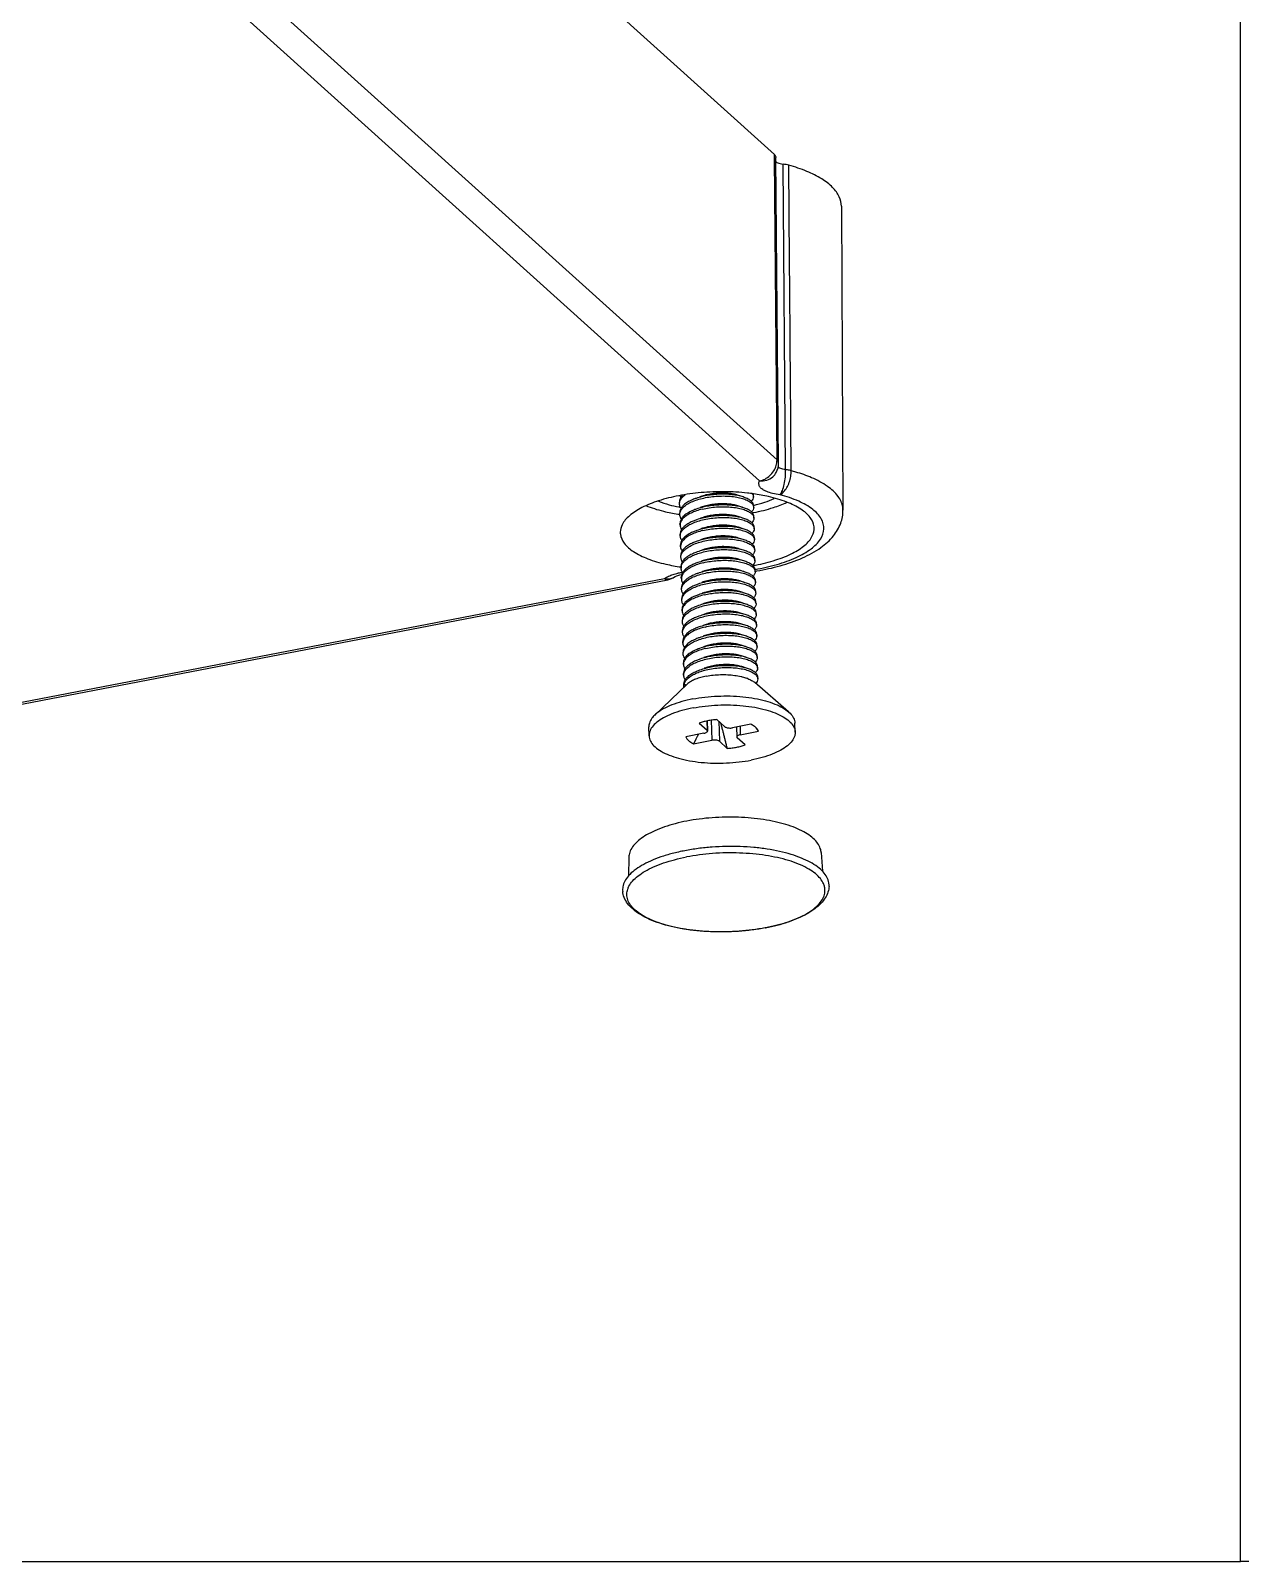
# Model space of a CAD drawing. Header units: millimetres. Extents: x 306 to 1885, y 393 to 1000.
# Drawn here: x 574.1 to 636.2, y 538.4 to 617 of the extents above; entities that cross this region are included whole.
import ezdxf

# ---------------------------------------------------------------- set-up
doc = ezdxf.new("R2010")
doc.units = ezdxf.units.MM

# ---------------------------------------------------------------- blocks, each defined once
blk = doc.blocks.new('u51')
at = {"color": 7}
for p, q in [((-60.879, 82.96), (-60.862, 82.963)), ((-60.862, 82.959), (-60.878, 82.956)), ((-53.862, 79.334), (-53.849, 80.285)), ((-63.733, 79.096), (-63.792, 80.052)), ((7.669, 77.329), (-55.855, 65.089)), ((7.836, 77.264), (-55.688, 65.024)), ((-59.828, 73.572), (-59.424, 73.208)), ((-59.387, 72.65), (-59.399, 73.162)), ((-58.506, 73.384), (-58.911, 73.749)), ((-58.482, 72.358), (-58.506, 73.384)), ((-57.177, 73.51), (-58.112, 73.33)), ((-58.087, 72.304), (-58.112, 73.33)), ((-57.715, 72.972), (-56.78, 73.152)), ((-54.899, 73.1), (-54.888, 72.642)), ((-62.397, 72.919), (-62.386, 72.461)), ((-59.58, 73.047), (-60.515, 72.867)), ((-60.515, 72.867), (-60.468, 72.776)), ((-60.118, 72.509), (-59.183, 72.689)), ((-59.57, 72.615), (-59.58, 73.047)), ((-58.789, 72.635), (-58.385, 72.271)), ((-57.884, 72.338), (-57.896, 72.858)), ((-57.86, 72.344), (-57.872, 72.812)), ((-57.467, 72.447), (-57.872, 72.812)), ((-62.055, 71.868), (-60.324, 70.371)), ((-55.189, 72.034), (-56.846, 70.455)), ((-60.48, 70.178), (-60.478, 70.087)), ((-56.7, 70.439), (-56.803, 70.496)), ((-56.704, 70.591), (-56.7, 70.439)), ((-56.689, 70.605), (-56.686, 70.453)), ((-56.674, 69.995), (-56.672, 69.903)), ((-60.467, 69.628), (-60.464, 69.536)), ((-59.943, 69.644), (-59.655, 69.55)), ((-56.661, 69.445), (-56.659, 69.353)), ((-60.453, 69.078), (-60.451, 68.986)), ((-60.44, 68.528), (-60.438, 68.436)), ((-59.93, 69.094), (-59.642, 69)), ((-59.917, 68.544), (-59.629, 68.45)), ((-56.648, 68.895), (-56.646, 68.803)), ((-60.427, 67.978), (-60.425, 67.886)), ((-59.903, 67.994), (-59.616, 67.9)), ((-56.635, 68.344), (-56.632, 68.253)), ((-56.621, 67.794), (-56.619, 67.703)), ((-60.414, 67.428), (-60.411, 67.336)), ((-60.4, 66.877), (-60.398, 66.786)), ((-59.89, 67.443), (-59.602, 67.35)), ((-59.877, 66.893), (-59.589, 66.799)), ((-56.608, 67.244), (-56.606, 67.152)), ((-60.387, 66.327), (-60.385, 66.236)), ((-59.863, 66.343), (-59.576, 66.249)), ((-59.863, 66.343), (-59.634, 66.281)), ((-59.576, 66.249), (-59.37, 66.196)), ((-56.595, 66.694), (-56.593, 66.602)), ((-56.581, 66.144), (-56.579, 66.052)), ((-60.374, 65.777), (-60.372, 65.685)), ((-60.36, 65.227), (-60.358, 65.135)), ((-59.85, 65.793), (-59.562, 65.699)), ((-59.837, 65.243), (-59.549, 65.149)), ((-56.568, 65.594), (-56.566, 65.502)), ((-60.344, 64.652), (-60.367, 64.648)), ((-60.347, 64.677), (-60.345, 64.585)), ((-59.824, 64.693), (-59.536, 64.599)), ((-56.482, 64.839), (-56.576, 64.822)), ((-56.565, 64.846), (-56.553, 64.952)), ((-56.555, 65.044), (-56.553, 64.952)), ((-56.541, 64.482), (-56.539, 64.402)), ((-56.237, 64.928), (-56.241, 64.926)), ((-56.237, 64.928), (-56.238, 64.927)), ((-60.334, 64.127), (-60.332, 64.035)), ((-59.81, 64.142), (-59.523, 64.049)), ((-56.534, 64.434), (-56.552, 64.436)), ((-56.528, 63.943), (-56.526, 63.852)), ((-60.321, 63.576), (-60.318, 63.485)), ((-60.307, 63.026), (-60.305, 62.935)), ((-59.797, 63.592), (-59.509, 63.499)), ((-59.784, 63.042), (-59.496, 62.948)), ((-56.515, 63.393), (-56.513, 63.301)), ((-60.294, 62.476), (-60.292, 62.384)), ((-59.771, 62.492), (-59.483, 62.398)), ((-56.502, 62.843), (-56.5, 62.751)), ((-56.489, 62.293), (-56.486, 62.201)), ((-64.773, 45.909), (-64.852, 61.519)), ((-60.281, 61.926), (-60.279, 61.834)), ((-60.268, 61.376), (-60.265, 61.284)), ((-59.757, 61.942), (-59.469, 61.848)), ((-59.744, 61.392), (-59.456, 61.298)), ((-56.46, 61.73), (-56.477, 61.732)), ((-56.475, 61.743), (-56.473, 61.651)), ((-60.254, 60.826), (-60.252, 60.734)), ((-59.731, 60.842), (-59.443, 60.748)), ((-56.462, 61.192), (-56.46, 61.101)), ((-60.57, 60.018), (-23.18, 26.302)), ((-61.909, 59.438), (-61.773, 43.756)), ((-61.548, 59.092), (-61.412, 43.411)), ((-61.465, 58.94), (-24.075, 25.224)), ((-61.465, 58.94), (-61.331, 43.411)), ((-61.425, 59.582), (-61.425, 59.581)), ((-61.331, 43.411), (-61.33, 43.255)), ((-61.33, 43.255), (-24.003, 9.597))]:
    blk.add_line(p, q, dxfattribs=at)
blk.add_lwpolyline([(-56.241, 64.926), (-56.244, 64.924), (-56.321, 64.889), (-56.482, 64.839)], dxfattribs=at)
for centre, radius, start, end in [((-68.579, 79.413), 12.84, 330.16413, 332.6315), ((-53.674, 77.713), 8.384, 215.31305, 216.00414), ((-53.766, 77.646), 8.27, 216.00459, 216.50369), ((-53.834, 77.596), 8.186, 216.50393, 216.82175), ((-60.171, 70.207), 0.312, 201.89324, 210.06357), ((-59.208, 72.081), 2.06, 248.32059, 249.91592), ((-58.929, 72.988), 3.009, 255.6161, 256.65991), ((-57.047, 70.445), 0.362, 358.73679, 1.31889), ((-57.035, 69.434), 0.374, 348.07336, 1.58959), ((-60.145, 69.107), 0.312, 201.88214, 210.03646), ((-57.009, 68.334), 0.374, 348.07336, 1.58959), ((-60.1, 66.346), 0.288, 201.62558, 205.43103), ((-56.969, 66.684), 0.374, 348.07336, 1.58959), ((-58.283, 51.775), 13.041, 99.19135, 99.49419), ((-57.038, 67.989), 3.296, 277.26404, 281.48587), ((-57.062, 65.077), 0.515, 331.85244, 334.5574), ((-56.929, 65.033), 0.374, 348.07336, 1.58959), ((-56.934, 64.485), 0.392, 347.93789, 1.23579), ((-55.667, 64.109), 0.998, 100.87228, 124.92468), ((-58.391, 54.067), 10.459, 100.05869, 100.90444), ((-60.025, 64.156), 0.312, 201.89324, 210.06357), ((-56.927, 64.483), 0.385, 345.60154, 347.92168), ((-56.914, 64.391), 0.374, 353.36804, 359.34775), ((-56.923, 64.391), 0.384, 359.33049, 1.52768), ((-59.999, 63.055), 0.312, 201.88214, 210.03646), ((-56.889, 63.383), 0.374, 348.07336, 1.58959), ((-56.863, 62.282), 0.374, 348.07336, 1.58959), ((-58.338, 51.64), 10.186, 100.51298, 100.90566), ((-57.813, 54.176), 7.311, 79.09056, 79.64266), ((-58.555, 54.08), 7.391, 103.18666, 103.34837), ((-59.92, 60.869), 0.342, 211.21061, 212.94507), ((-59.774, 68.44), 9.269, 253.30475, 254.86435), ((-60.548, 59.101), 0.999, 151.26236, 180.50529)]:
    blk.add_arc(centre, radius, start, end, dxfattribs=at)
for points, start_tangent, end_tangent in [([(-64.136, 80.832), (-64.081, 81.122), (-63.944, 81.417), (-63.715, 81.71), (-63.398, 81.988), (-63.006, 82.24), (-62.549, 82.464), (-62.037, 82.66), (-61.477, 82.825), (-60.879, 82.96)], (0.052658, 0.998613), (0.981939, 0.189198)), ([(-60.878, 82.956), (-61.478, 82.82), (-62.046, 82.649), (-62.554, 82.45), (-62.993, 82.227), (-63.354, 81.984), (-63.632, 81.724), (-63.82, 81.454), (-63.916, 81.178), (-63.917, 80.902), (-63.87, 80.732)], (-0.981644, -0.190724), (0.359777, -0.933038)), ([(-60.862, 82.963), (-60.196, 83.069), (-59.49, 83.139), (-58.772, 83.17), (-58.055, 83.161), (-57.353, 83.111), (-56.676, 83.021), (-56.037, 82.893), (-55.447, 82.726), (-54.917, 82.523), (-54.455, 82.283), (-54.077, 82.008), (-53.796, 81.709), (-53.621, 81.399), (-53.544, 81.088)], (0.982232, 0.187673), (0.10077, -0.99491)), ([(-60.862, 82.959), (-60.208, 83.065), (-59.528, 83.134), (-58.835, 83.167), (-58.143, 83.161), (-57.464, 83.119), (-56.811, 83.039), (-56.195, 82.924), (-55.629, 82.775), (-55.122, 82.596), (-54.685, 82.39), (-54.326, 82.161), (-54.05, 81.913), (-53.864, 81.65), (-53.771, 81.378), (-53.772, 81.101), (-53.804, 80.974)], (0.981939, 0.189198), (-0.316252, -0.948675)), ([(-53.804, 80.974), (-53.868, 80.825), (-54.056, 80.555), (-54.334, 80.296), (-54.695, 80.052), (-55.134, 79.829), (-55.642, 79.63), (-56.21, 79.46), (-56.826, 79.32)], (-0.316252, -0.948675), (-0.981939, -0.189198)), ([(-56.735, 78.999), (-56.092, 79.144), (-55.5, 79.322), (-54.971, 79.53), (-54.515, 79.762), (-54.138, 80.015), (-53.848, 80.286), (-53.652, 80.567), (-53.552, 80.854), (-53.544, 81.088)], (0.981939, 0.189198), (-0.099008, 0.995087)), ([(-64.135, 80.832), (-64.125, 80.647), (-64.028, 80.363), (-63.833, 80.089), (-63.546, 79.83), (-63.171, 79.591), (-62.716, 79.377), (-62.189, 79.191), (-61.6, 79.036), (-60.96, 78.916), (-60.28, 78.833), (-59.573, 78.788), (-58.852, 78.782), (-58.129, 78.816), (-57.419, 78.889), (-56.735, 78.999)], (-0.051624, -0.998667), (0.981939, 0.189198)), ([(-63.87, 80.732), (-63.824, 80.63), (-63.637, 80.367), (-63.362, 80.118), (-63.003, 79.889), (-62.565, 79.683), (-62.059, 79.504), (-61.493, 79.356), (-60.877, 79.241), (-60.224, 79.161), (-59.545, 79.118), (-58.852, 79.113), (-58.16, 79.145), (-57.48, 79.215), (-56.826, 79.32)], (0.359777, -0.933038), (0.981939, 0.189198)), ([(-63.733, 79.096), (-63.723, 79.014), (-63.633, 78.75), (-63.452, 78.494), (-63.184, 78.253), (-62.835, 78.03), (-62.411, 77.83), (-61.92, 77.657), (-61.372, 77.513), (-60.775, 77.402), (-60.142, 77.324), (-59.483, 77.282), (-58.812, 77.277), (-58.138, 77.308), (-57.476, 77.376), (-56.839, 77.478)], (0.060743, -0.998153), (0.981939, 0.189198)), ([(-56.839, 77.478), (-56.241, 77.614), (-55.689, 77.78), (-55.196, 77.973), (-54.771, 78.189), (-54.42, 78.425), (-54.15, 78.677), (-53.967, 78.939), (-53.874, 79.207), (-53.863, 79.334)], (0.981939, 0.189198), (0.013842, 0.999904)), ([(-62.396, 72.919), (-62.372, 73.106), (-62.24, 73.364), (-62, 73.611), (-61.657, 73.84), (-61.223, 74.044), (-60.711, 74.216), (-60.136, 74.351)], (-0.020569, 0.999788), (0.981939, 0.189198)), ([(-54.899, 73.1), (-54.905, 73.174), (-55, 73.43), (-55.207, 73.673), (-55.517, 73.896), (-55.923, 74.092), (-56.412, 74.255), (-56.968, 74.38), (-57.576, 74.464), (-58.216, 74.503), (-58.869, 74.497), (-59.515, 74.446), (-60.136, 74.351)], (-0.020569, 0.999788), (-0.981939, -0.189198)), ([(-59.396, 73.685), (-59.622, 73.634), (-59.828, 73.572)], (-0.981939, -0.189198), (-0.946684, -0.322163)), ([(-59.58, 73.047), (-59.501, 73.069), (-59.441, 73.099), (-59.407, 73.134), (-59.4, 73.162)], (0.981939, 0.189198), (0.001647, 0.999999)), ([(-59.4, 73.162), (-59.401, 73.172), (-59.424, 73.208)], (0.001647, 0.999999), (-0.742655, 0.669674)), ([(-58.911, 73.749), (-59.157, 73.723), (-59.396, 73.685)], (-0.997093, -0.076193), (-0.981939, -0.189198)), ([(-58.911, 73.749), (-58.867, 73.563), (-58.823, 73.378), (-58.777, 73.192), (-58.73, 73.007), (-58.682, 72.823), (-58.633, 72.641), (-58.583, 72.46), (-58.578, 72.445)], (0.224504, -0.974473), (0.272885, -0.962047)), ([(-58.506, 73.384), (-58.456, 73.354), (-58.384, 73.331), (-58.297, 73.319), (-58.203, 73.319), (-58.112, 73.33)], (0.742655, -0.669674), (0.981939, 0.189198)), ([(-56.78, 73.152), (-56.857, 73.282), (-56.991, 73.402), (-57.177, 73.51)], (-0.335056, 0.942198), (-0.902798, 0.430064)), ([(-57.16, 71.668), (-56.585, 71.804), (-56.073, 71.976), (-55.639, 72.179), (-55.296, 72.408), (-55.055, 72.655), (-54.924, 72.913), (-54.899, 73.1)], (0.981939, 0.189198), (-0.020569, 0.999788)), ([(-57.16, 71.668), (-57.78, 71.573), (-58.427, 71.522), (-59.08, 71.516), (-59.72, 71.556), (-60.327, 71.639), (-60.884, 71.765), (-61.373, 71.928), (-61.778, 72.124), (-62.089, 72.347), (-62.295, 72.59), (-62.39, 72.846), (-62.396, 72.919)], (-0.981939, -0.189198), (-0.020569, 0.999788)), ([(-62.055, 71.868), (-62.078, 71.888), (-62.284, 72.131), (-62.379, 72.387), (-62.385, 72.461)], (-0.756202, 0.654338), (-0.020378, 0.999792)), ([(-60.468, 72.776), (-60.439, 72.738), (-60.305, 72.617), (-60.118, 72.509)], (0.566774, -0.823873), (0.902798, -0.430064)), ([(-58.789, 72.635), (-58.839, 72.666), (-58.912, 72.688), (-58.999, 72.7), (-59.093, 72.701), (-59.183, 72.689)], (-0.742655, 0.669674), (-0.981939, -0.189198)), ([(-58.385, 72.271), (-58.138, 72.296), (-57.899, 72.335)], (0.997093, 0.076193), (0.981939, 0.189198)), ([(-57.899, 72.335), (-57.674, 72.386), (-57.467, 72.447)], (0.981939, 0.189198), (0.946684, 0.322163)), ([(-57.715, 72.972), (-57.794, 72.951), (-57.854, 72.921), (-57.889, 72.885), (-57.896, 72.858)], (-0.981939, -0.189198), (-0.001647, -0.999999)), ([(-57.896, 72.858), (-57.895, 72.848), (-57.872, 72.812)], (-0.001647, -0.999999), (0.742655, -0.669674)), ([(-55.189, 72.034), (-55.044, 72.197), (-54.913, 72.455), (-54.888, 72.642)], (0.724402, 0.689378), (-0.020378, 0.999792)), ([(-57.149, 71.21), (-57.769, 71.115), (-58.415, 71.064), (-59.069, 71.058), (-59.709, 71.097), (-60.316, 71.181), (-60.873, 71.306), (-61.361, 71.469), (-61.767, 71.665), (-62.055, 71.868)], (-0.981939, -0.189198), (-0.756202, 0.654338)), ([(-57.149, 71.21), (-56.574, 71.345), (-56.062, 71.517), (-55.628, 71.721), (-55.285, 71.95), (-55.189, 72.034)], (0.981939, 0.189198), (0.724402, 0.689378)), ([(-60.48, 70.178), (-60.446, 70.311), (-60.37, 70.41)], (-0.024835, 0.999692), (0.709316, 0.704891)), ([(-60.461, 70.091), (-60.48, 70.178)], (-0.371672, 0.928364), (-0.024835, 0.999692)), ([(-60.477, 70.087), (-60.462, 70.006), (-60.385, 69.887), (-60.246, 69.778), (-60.05, 69.682), (-59.943, 69.644)], (0.03012, -0.999546), (0.951019, -0.309133)), ([(-57.831, 69.717), (-58.186, 69.647), (-58.564, 69.605), (-58.941, 69.593), (-59.298, 69.611), (-59.624, 69.656), (-59.917, 69.727), (-60.158, 69.82), (-60.334, 69.93), (-60.442, 70.051)], (-0.971679, -0.236305), (-0.500036, 0.866005)), ([(-59.968, 70.167), (-60.155, 70.255), (-60.324, 70.371)], (-0.929159, 0.369681), (-0.755997, 0.654575)), ([(-59.677, 70.074), (-59.915, 70.147)], (-0.968626, 0.248523), (-0.939091, 0.343669)), ([(-57.839, 70.038), (-58.193, 69.985), (-58.563, 69.961), (-58.934, 69.966), (-59.292, 69.999), (-59.623, 70.06)], (-0.981939, -0.189198), (-0.972993, 0.230836)), ([(-57.839, 70.038), (-57.547, 70.106), (-57.288, 70.194), (-57.068, 70.297), (-56.894, 70.413), (-56.846, 70.455)], (0.981939, 0.189198), (0.724754, 0.689007)), ([(-56.7, 70.439), (-56.766, 70.294), (-56.886, 70.155), (-57.059, 70.023), (-57.282, 69.903), (-57.542, 69.8), (-57.831, 69.717)], (-0.248706, -0.968579), (-0.971679, -0.236305)), ([(-56.686, 70.437), (-56.716, 70.292), (-56.818, 70.13), (-56.988, 69.978), (-57.22, 69.84), (-57.439, 69.744)], (-0.021934, -0.999759), (-0.935138, -0.354285)), ([(-56.754, 70.227), (-56.718, 70.166), (-56.675, 69.999), (-56.674, 69.995)], (0.561442, -0.827516), (0.023226, -0.99973)), ([(-56.674, 69.995), (-56.683, 69.905)], (0.023226, -0.99973), (-0.209497, -0.977809)), ([(-60.467, 69.628), (-60.438, 69.751), (-60.353, 69.863)], (-0.018776, 0.999824), (0.714572, 0.699562)), ([(-60.448, 69.541), (-60.466, 69.618), (-60.467, 69.628)], (-0.373407, 0.927668), (-0.018776, 0.999824)), ([(-60.464, 69.536), (-60.449, 69.456), (-60.371, 69.337), (-60.233, 69.228), (-60.037, 69.132), (-59.93, 69.094)], (0.03012, -0.999546), (0.951019, -0.309133)), ([(-60.453, 69.078), (-60.453, 69.08), (-60.419, 69.212), (-60.34, 69.313)], (-0.025258, 0.999681), (0.715063, 0.69906)), ([(-60.42, 69.487), (-60.448, 69.541)], (-0.539886, 0.841738), (-0.373407, 0.927668)), ([(-57.818, 69.167), (-58.168, 69.097), (-58.534, 69.056), (-58.903, 69.043), (-59.259, 69.058), (-59.589, 69.101), (-59.882, 69.17), (-60.122, 69.259), (-60.303, 69.366), (-60.42, 69.487)], (-0.971679, -0.236305), (-0.539886, 0.841738)), ([(-59.943, 69.644), (-59.805, 69.604), (-59.518, 69.546), (-59.198, 69.511), (-58.858, 69.501), (-58.509, 69.517), (-58.161, 69.559), (-57.829, 69.625)], (0.951019, -0.309133), (0.971679, 0.236305)), ([(-59.655, 69.55), (-59.621, 69.539), (-59.38, 69.484), (-59.102, 69.451), (-58.801, 69.444), (-58.49, 69.463), (-58.182, 69.509), (-57.892, 69.579), (-57.721, 69.637)], (0.950694, -0.31013), (0.934339, 0.356385)), ([(-57.439, 69.744), (-57.503, 69.721), (-57.829, 69.625)], (-0.935138, -0.354285), (-0.971679, -0.236305)), ([(-56.683, 69.905), (-56.706, 69.83), (-56.81, 69.669), (-56.977, 69.519), (-57.208, 69.381), (-57.494, 69.262), (-57.818, 69.167)], (-0.209497, -0.977809), (-0.971679, -0.236305)), ([(-57.815, 69.075), (-57.508, 69.164), (-57.426, 69.194)], (0.971679, 0.236305), (0.935107, 0.354366)), ([(-57.804, 68.616), (-57.497, 68.706), (-57.226, 68.816), (-57, 68.944), (-56.828, 69.085), (-56.714, 69.236), (-56.669, 69.357)], (0.971679, 0.236305), (0.20539, 0.97868)), ([(-57.426, 69.194), (-57.237, 69.275), (-57.012, 69.402), (-56.839, 69.543), (-56.725, 69.694), (-56.675, 69.849), (-56.672, 69.903)], (0.935107, 0.354366), (-0.026622, 0.999646)), ([(-57.413, 68.644), (-57.224, 68.724), (-56.998, 68.852), (-56.826, 68.993), (-56.712, 69.144), (-56.661, 69.299), (-56.659, 69.353)], (0.935107, 0.354366), (-0.026622, 0.999646)), ([(-56.661, 69.445), (-56.678, 69.547), (-56.739, 69.674)], (-0.026622, 0.999646), (-0.556889, 0.830587)), ([(-60.435, 68.991), (-60.453, 69.078)], (-0.371518, 0.928426), (-0.025258, 0.999681)), ([(-60.451, 68.986), (-60.435, 68.906), (-60.358, 68.787), (-60.219, 68.678), (-60.024, 68.582), (-59.917, 68.544)], (0.03012, -0.999546), (0.951019, -0.309133)), ([(-60.44, 68.528), (-60.411, 68.65), (-60.327, 68.763)], (-0.019024, 0.999819), (0.71447, 0.699666)), ([(-60.422, 68.441), (-60.44, 68.518), (-60.44, 68.528)], (-0.373354, 0.927689), (-0.019024, 0.999819)), ([(-60.438, 68.436), (-60.422, 68.355), (-60.345, 68.237), (-60.206, 68.128), (-60.011, 68.032), (-59.903, 67.994)], (0.03012, -0.999546), (0.951019, -0.309133)), ([(-60.394, 68.388), (-60.422, 68.441)], (-0.537561, 0.843225), (-0.373354, 0.927689)), ([(-57.804, 68.616), (-58.159, 68.547), (-58.536, 68.505), (-58.913, 68.493), (-59.268, 68.51), (-59.597, 68.555), (-59.892, 68.627), (-60.132, 68.721), (-60.308, 68.83), (-60.415, 68.951)], (-0.971679, -0.236305), (-0.499649, 0.866228)), ([(-57.791, 68.066), (-58.142, 67.997), (-58.508, 67.956), (-58.879, 67.943), (-59.235, 67.958), (-59.565, 68.001), (-59.856, 68.07), (-60.096, 68.159), (-60.278, 68.267), (-60.394, 68.388)], (-0.971679, -0.236305), (-0.537561, 0.843225)), ([(-59.93, 69.094), (-59.792, 69.054), (-59.504, 68.996), (-59.185, 68.961), (-58.845, 68.951), (-58.495, 68.967), (-58.148, 69.009), (-57.815, 69.075)], (0.951019, -0.309133), (0.971679, 0.236305)), ([(-59.917, 68.544), (-59.778, 68.504), (-59.491, 68.446), (-59.172, 68.411), (-58.832, 68.401), (-58.482, 68.417), (-58.135, 68.458), (-57.802, 68.525)], (0.951019, -0.309133), (0.971679, 0.236305)), ([(-59.642, 69), (-59.503, 68.961), (-59.244, 68.916), (-58.954, 68.895), (-58.647, 68.899), (-58.335, 68.93), (-58.034, 68.988), (-57.757, 69.069), (-57.708, 69.087)], (0.950356, -0.311166), (0.934514, 0.355927)), ([(-59.629, 68.45), (-59.614, 68.445), (-59.377, 68.388), (-59.102, 68.353), (-58.803, 68.343), (-58.491, 68.36), (-58.183, 68.403), (-57.891, 68.472), (-57.695, 68.537)], (0.950619, -0.310361), (0.934332, 0.356403)), ([(-57.802, 68.525), (-57.495, 68.614), (-57.413, 68.644)], (0.971679, 0.236305), (0.935107, 0.354366)), ([(-56.657, 68.805), (-56.678, 68.734), (-56.781, 68.572), (-56.948, 68.421), (-57.18, 68.282), (-57.467, 68.162), (-57.791, 68.066)], (-0.209285, -0.977855), (-0.971679, -0.236305)), ([(-57.4, 68.094), (-57.211, 68.174), (-56.985, 68.302), (-56.812, 68.443), (-56.699, 68.594), (-56.648, 68.749), (-56.646, 68.803)], (0.935107, 0.354366), (-0.026622, 0.999646)), ([(-56.725, 69.123), (-56.693, 69.069), (-56.648, 68.902), (-56.648, 68.895)], (0.554944, -0.831888), (0.022543, -0.999746)), ([(-56.635, 68.344), (-56.651, 68.446), (-56.712, 68.574)], (-0.026622, 0.999646), (-0.556889, 0.830587)), ([(-56.648, 68.895), (-56.657, 68.805)], (0.022543, -0.999746), (-0.209285, -0.977855)), ([(-60.427, 67.978), (-60.393, 68.11), (-60.314, 68.213)], (-0.02373, 0.999718), (0.715144, 0.698977)), ([(-60.408, 67.89), (-60.427, 67.978)], (-0.371985, 0.928239), (-0.02373, 0.999718)), ([(-60.424, 67.886), (-60.409, 67.805), (-60.332, 67.687), (-60.193, 67.578), (-59.997, 67.482), (-59.89, 67.443)], (0.03012, -0.999546), (0.951019, -0.309133)), ([(-60.414, 67.428), (-60.383, 67.553), (-60.3, 67.663)], (-0.021225, 0.999775), (0.714656, 0.699476)), ([(-60.386, 67.846), (-60.408, 67.89)], (-0.512022, 0.858972), (-0.371985, 0.928239)), ([(-57.778, 67.516), (-58.131, 67.447), (-58.504, 67.405), (-58.876, 67.393), (-59.228, 67.409), (-59.558, 67.453), (-59.855, 67.523), (-60.098, 67.616), (-60.276, 67.725), (-60.386, 67.846)], (-0.971679, -0.236305), (-0.512022, 0.858972)), ([(-59.903, 67.994), (-59.765, 67.954), (-59.478, 67.896), (-59.159, 67.861), (-58.818, 67.851), (-58.469, 67.867), (-58.122, 67.908), (-57.789, 67.975)], (0.951019, -0.309133), (0.971679, 0.236305)), ([(-59.616, 67.9), (-59.498, 67.866), (-59.243, 67.819), (-58.955, 67.795), (-58.648, 67.797), (-58.337, 67.826), (-58.034, 67.881), (-57.754, 67.96), (-57.681, 67.987)], (0.950453, -0.310869), (0.934488, 0.355994)), ([(-57.789, 67.975), (-57.482, 68.064), (-57.4, 68.094)], (0.971679, 0.236305), (0.935107, 0.354366)), ([(-57.778, 67.516), (-57.471, 67.606), (-57.2, 67.716), (-56.974, 67.843), (-56.801, 67.985), (-56.688, 68.135), (-56.643, 68.257)], (0.971679, 0.236305), (0.20539, 0.97868)), ([(-56.63, 67.704), (-56.65, 67.639), (-56.749, 67.477), (-56.916, 67.325), (-57.15, 67.183), (-57.439, 67.062), (-57.764, 66.966)], (-0.208912, -0.977934), (-0.971679, -0.236305)), ([(-57.386, 67.544), (-57.197, 67.624), (-56.972, 67.752), (-56.799, 67.893), (-56.686, 68.044), (-56.635, 68.199), (-56.633, 68.253)], (0.935107, 0.354366), (-0.026622, 0.999646)), ([(-57.373, 66.993), (-57.184, 67.074), (-56.958, 67.202), (-56.786, 67.343), (-56.672, 67.493), (-56.622, 67.649), (-56.619, 67.703)], (0.935107, 0.354366), (-0.026622, 0.999646)), ([(-56.699, 68.023), (-56.669, 67.974), (-56.622, 67.807), (-56.621, 67.794)], (0.554887, -0.831926), (0.021636, -0.999766)), ([(-56.621, 67.794), (-56.63, 67.704)], (0.021636, -0.999766), (-0.208912, -0.977934)), ([(-60.395, 67.34), (-60.413, 67.422), (-60.414, 67.428)], (-0.372764, 0.927926), (-0.021225, 0.999775)), ([(-60.411, 67.336), (-60.395, 67.255), (-60.318, 67.137), (-60.179, 67.027), (-59.984, 66.932), (-59.877, 66.893)], (0.03012, -0.999546), (0.951019, -0.309133)), ([(-60.4, 66.877), (-60.367, 67.009), (-60.287, 67.113)], (-0.022904, 0.999738), (0.715168, 0.698953)), ([(-60.382, 66.79), (-60.4, 66.875), (-60.4, 66.877)], (-0.372234, 0.928139), (-0.022904, 0.999738)), ([(-60.371, 67.292), (-60.395, 67.34)], (-0.523222, 0.852196), (-0.372764, 0.927926)), ([(-57.764, 66.966), (-58.116, 66.897), (-58.486, 66.855), (-58.861, 66.842), (-59.218, 66.859), (-59.547, 66.903), (-59.836, 66.972), (-60.077, 67.062), (-60.257, 67.171), (-60.371, 67.292)], (-0.971679, -0.236305), (-0.523222, 0.852196)), ([(-59.89, 67.443), (-59.752, 67.403), (-59.464, 67.346), (-59.145, 67.311), (-58.805, 67.301), (-58.455, 67.317), (-58.108, 67.358), (-57.775, 67.424)], (0.951019, -0.309133), (0.971679, 0.236305)), ([(-59.877, 66.893), (-59.738, 66.853), (-59.451, 66.795), (-59.132, 66.761), (-58.792, 66.751), (-58.442, 66.766), (-58.095, 66.808), (-57.762, 66.874)], (0.951019, -0.309133), (0.971679, 0.236305)), ([(-59.602, 67.35), (-59.373, 67.292), (-59.102, 67.255), (-58.804, 67.243), (-58.493, 67.257), (-58.184, 67.298), (-57.89, 67.364), (-57.668, 67.437)], (0.95046, -0.310847), (0.934349, 0.35636)), ([(-59.589, 66.799), (-59.493, 66.771), (-59.241, 66.722), (-58.956, 66.696), (-58.65, 66.696), (-58.338, 66.722), (-58.034, 66.775), (-57.752, 66.852), (-57.655, 66.886)], (0.950558, -0.310548), (0.934448, 0.356101)), ([(-57.775, 67.424), (-57.468, 67.514), (-57.386, 67.544)], (0.971679, 0.236305), (0.935107, 0.354366)), ([(-57.762, 66.874), (-57.455, 66.964), (-57.373, 66.993)], (0.971679, 0.236305), (0.935107, 0.354366)), ([(-56.617, 67.154), (-56.641, 67.077), (-56.745, 66.916), (-56.916, 66.765), (-57.147, 66.628), (-57.429, 66.511), (-57.751, 66.416)], (-0.209741, -0.977757), (-0.971679, -0.236305)), ([(-57.36, 66.443), (-57.171, 66.524), (-56.945, 66.651), (-56.773, 66.793), (-56.659, 66.943), (-56.608, 67.099), (-56.606, 67.152)], (0.935107, 0.354366), (-0.026622, 0.999646)), ([(-56.685, 67.472), (-56.647, 67.405), (-56.608, 67.244)], (0.555306, -0.831646), (0.024318, -0.999704)), ([(-56.595, 66.694), (-56.611, 66.796), (-56.673, 66.923)], (-0.026622, 0.999646), (-0.556889, 0.830587)), ([(-56.608, 67.244), (-56.617, 67.154)], (0.024318, -0.999704), (-0.209741, -0.977757)), ([(-60.398, 66.786), (-60.395, 66.753), (-60.347, 66.638), (-60.243, 66.53), (-60.086, 66.433), (-59.881, 66.349), (-59.863, 66.343)], (0.018176, -0.999835), (0.951069, -0.308978)), ([(-60.387, 66.327), (-60.387, 66.348), (-60.345, 66.474), (-60.274, 66.562)], (-0.031888, 0.999491), (0.713761, 0.700389)), ([(-60.368, 66.239), (-60.387, 66.327)], (-0.368466, 0.929641), (-0.031888, 0.999491)), ([(-60.384, 66.236), (-60.369, 66.155), (-60.292, 66.036), (-60.153, 65.927), (-59.957, 65.831), (-59.85, 65.793)], (0.03012, -0.999546), (0.951019, -0.309133)), ([(-60.358, 66.744), (-60.382, 66.79)], (-0.518123, 0.855306), (-0.372234, 0.928139)), ([(-60.374, 65.777), (-60.343, 65.903), (-60.261, 66.012)], (-0.019748, 0.999805), (0.715034, 0.69909)), ([(-59.623, 65.823), (-59.891, 65.898), (-60.109, 65.992), (-60.267, 66.102), (-60.36, 66.222)], (-0.976882, 0.213778), (-0.429371, 0.903128)), ([(-57.751, 66.416), (-58.103, 66.347), (-58.475, 66.305), (-58.844, 66.292), (-59.195, 66.308), (-59.526, 66.351), (-59.822, 66.421), (-60.067, 66.514), (-60.246, 66.623), (-60.358, 66.744)], (-0.971679, -0.236305), (-0.518123, 0.855306)), ([(-59.634, 66.281), (-59.352, 66.233), (-59.045, 66.206), (-58.721, 66.201), (-58.39, 66.22), (-58.063, 66.261), (-57.749, 66.324)], (0.976882, -0.213778), (0.971679, 0.236305)), ([(-59.37, 66.196), (-59.101, 66.157), (-58.805, 66.143), (-58.495, 66.154), (-58.185, 66.193), (-57.889, 66.257), (-57.641, 66.336)], (0.980212, -0.197949), (0.934391, 0.356248)), ([(-57.749, 66.324), (-57.442, 66.414), (-57.36, 66.443)], (0.971679, 0.236305), (0.935107, 0.354366)), ([(-57.738, 65.866), (-57.431, 65.955), (-57.16, 66.065), (-56.934, 66.193), (-56.762, 66.334), (-56.648, 66.485), (-56.603, 66.606)], (0.971679, 0.236305), (0.20539, 0.97868)), ([(-56.59, 66.054), (-56.615, 65.975), (-56.72, 65.814), (-56.89, 65.664), (-57.119, 65.528), (-57.402, 65.41), (-57.725, 65.316)], (-0.209782, -0.977748), (-0.971679, -0.236305)), ([(-57.346, 65.893), (-57.158, 65.974), (-56.932, 66.101), (-56.759, 66.242), (-56.646, 66.393), (-56.595, 66.549), (-56.593, 66.602)], (0.935107, 0.354366), (-0.026622, 0.999646)), ([(-57.333, 65.343), (-57.144, 65.423), (-56.919, 65.551), (-56.746, 65.692), (-56.633, 65.843), (-56.582, 65.998), (-56.579, 66.052)], (0.935107, 0.354366), (-0.026622, 0.999646)), ([(-56.659, 66.372), (-56.621, 66.306), (-56.581, 66.144)], (0.555332, -0.831629), (0.024533, -0.999699)), ([(-56.581, 66.144), (-56.581, 66.142), (-56.59, 66.054)], (0.024533, -0.999699), (-0.209782, -0.977748)), ([(-60.355, 65.69), (-60.373, 65.769), (-60.374, 65.777)], (-0.373149, 0.927771), (-0.019748, 0.999805)), ([(-60.371, 65.685), (-60.356, 65.605), (-60.278, 65.486), (-60.14, 65.377), (-59.944, 65.281), (-59.837, 65.243)], (0.03012, -0.999546), (0.951019, -0.309133)), ([(-60.36, 65.227), (-60.327, 65.358), (-60.247, 65.462)], (-0.023916, 0.999714), (0.714944, 0.699181)), ([(-60.342, 65.14), (-60.36, 65.227)], (-0.371973, 0.928243), (-0.023916, 0.999714)), ([(-60.328, 65.638), (-60.355, 65.69)], (-0.5353, 0.844662), (-0.373149, 0.927771)), ([(-57.725, 65.316), (-58.076, 65.246), (-58.444, 65.205), (-58.81, 65.192), (-59.163, 65.207), (-59.494, 65.25), (-59.789, 65.319), (-60.032, 65.41), (-60.212, 65.517), (-60.328, 65.638)], (-0.971679, -0.236305), (-0.5353, 0.844662)), ([(-59.85, 65.793), (-59.712, 65.753), (-59.425, 65.695), (-59.105, 65.66), (-58.765, 65.65), (-58.416, 65.666), (-58.068, 65.708), (-57.736, 65.774)], (0.951019, -0.309133), (0.971679, 0.236305)), ([(-59.837, 65.243), (-59.699, 65.203), (-59.411, 65.145), (-59.092, 65.11), (-58.752, 65.1), (-58.402, 65.116), (-58.055, 65.158), (-57.722, 65.224)], (0.951019, -0.309133), (0.971679, 0.236305)), ([(-57.738, 65.866), (-58.049, 65.803), (-58.378, 65.761), (-58.713, 65.743), (-59.039, 65.748), (-59.344, 65.775), (-59.623, 65.823)], (-0.971679, -0.236305), (-0.976882, 0.213778)), ([(-59.562, 65.699), (-59.487, 65.677), (-59.239, 65.625), (-58.956, 65.597), (-58.652, 65.594), (-58.34, 65.618), (-58.035, 65.669), (-57.75, 65.744), (-57.628, 65.786)], (0.950646, -0.310276), (0.934403, 0.356217)), ([(-59.549, 65.149), (-59.366, 65.1), (-59.1, 65.059), (-58.806, 65.042), (-58.497, 65.052), (-58.186, 65.088), (-57.889, 65.15), (-57.617, 65.235), (-57.615, 65.236)], (0.950275, -0.311413), (0.934462, 0.356062)), ([(-57.736, 65.774), (-57.429, 65.863), (-57.346, 65.893)], (0.971679, 0.236305), (0.935107, 0.354366)), ([(-57.722, 65.224), (-57.415, 65.313), (-57.333, 65.343)], (0.971679, 0.236305), (0.935107, 0.354366)), ([(-56.577, 65.504), (-56.597, 65.438), (-56.695, 65.278), (-56.862, 65.124), (-57.097, 64.983), (-57.386, 64.861), (-57.711, 64.765)], (-0.209134, -0.977887), (-0.971679, -0.236305)), ([(-57.32, 64.793), (-57.131, 64.873), (-56.905, 65.001), (-56.733, 65.142), (-56.619, 65.293), (-56.569, 65.448), (-56.566, 65.502)], (0.935107, 0.354366), (-0.026622, 0.999646)), ([(-56.645, 65.822), (-56.614, 65.769), (-56.569, 65.604), (-56.568, 65.594)], (0.554939, -0.831891), (0.022121, -0.999755)), ([(-56.555, 65.044), (-56.571, 65.145), (-56.633, 65.273)], (-0.026622, 0.999646), (-0.556889, 0.830587)), ([(-56.568, 65.594), (-56.577, 65.504)], (0.022121, -0.999755), (-0.209134, -0.977887)), ([(-60.435, 64.637), (-61.627, 64.374), (-62.771, 63.969), (-63.715, 63.439), (-64.36, 62.841), (-64.735, 62.188), (-64.852, 61.519)], (-0.986301, -0.164954), (0.0051, -0.999987)), ([(-60.339, 64.56), (-61.465, 64.304), (-62.456, 63.941), (-63.213, 63.5), (-63.695, 63.004), (-63.874, 62.483), (-63.739, 61.966), (-63.299, 61.483), (-62.577, 61.061), (-61.626, 60.727)], (-0.985611, -0.169028), (0.965239, -0.261368)), ([(-60.358, 65.135), (-60.342, 65.055), (-60.265, 64.936), (-60.126, 64.827), (-59.931, 64.731), (-59.824, 64.693)], (0.03012, -0.999546), (0.951019, -0.309133)), ([(-60.347, 64.677), (-60.318, 64.8), (-60.234, 64.912)], (-0.018463, 0.99983), (0.714873, 0.699254)), ([(-60.329, 64.59), (-60.347, 64.666), (-60.347, 64.677)], (-0.373472, 0.927642), (-0.018463, 0.99983)), ([(-60.345, 64.585), (-60.329, 64.504), (-60.252, 64.386), (-60.113, 64.277), (-59.918, 64.181), (-59.81, 64.142)], (0.03012, -0.999546), (0.951019, -0.309133)), ([(-60.321, 65.098), (-60.342, 65.14)], (-0.504019, 0.863692), (-0.371973, 0.928243)), ([(-60.3, 64.535), (-60.329, 64.59)], (-0.542925, 0.839781), (-0.373472, 0.927642)), ([(-57.711, 64.765), (-58.067, 64.696), (-58.445, 64.654), (-58.823, 64.642), (-59.18, 64.66), (-59.505, 64.704), (-59.795, 64.775), (-60.035, 64.867), (-60.212, 64.977), (-60.321, 65.098)], (-0.971679, -0.236305), (-0.504019, 0.863692)), ([(-57.698, 64.215), (-58.049, 64.146), (-58.416, 64.105), (-58.781, 64.092), (-59.135, 64.107), (-59.465, 64.149), (-59.76, 64.218), (-60.002, 64.308), (-60.183, 64.414), (-60.3, 64.535)], (-0.971679, -0.236305), (-0.542925, 0.839781)), ([(-59.824, 64.693), (-59.685, 64.653), (-59.398, 64.595), (-59.079, 64.56), (-58.739, 64.55), (-58.389, 64.566), (-58.042, 64.607), (-57.709, 64.674)], (0.951019, -0.309133), (0.971679, 0.236305)), ([(-59.536, 64.599), (-59.481, 64.582), (-59.236, 64.529), (-58.956, 64.498), (-58.654, 64.493), (-58.342, 64.515), (-58.035, 64.563), (-57.748, 64.635), (-57.602, 64.686)], (0.950698, -0.310118), (0.934365, 0.356318)), ([(-57.709, 64.674), (-57.402, 64.763), (-57.32, 64.793)], (0.971679, 0.236305), (0.935107, 0.354366)), ([(-57.698, 64.215), (-57.391, 64.305), (-57.12, 64.415), (-56.894, 64.542), (-56.722, 64.684), (-56.608, 64.834)], (0.971679, 0.236305), (0.471584, 0.881821)), ([(-57.307, 64.243), (-57.146, 64.31), (-56.926, 64.428), (-56.753, 64.56), (-56.631, 64.7), (-56.565, 64.846)], (0.935076, 0.354446), (0.248706, 0.968579)), ([(-56.62, 64.723), (-56.609, 64.707), (-56.547, 64.549), (-56.542, 64.493)], (0.555841, -0.831289), (0.021831, -0.999762)), ([(-56.597, 64.856), (-56.563, 64.956)], (0.429436, 0.903097), (0.20539, 0.97868)), ([(-55.688, 65.024), (-55.898, 64.908), (-56.133, 64.821), (-56.381, 64.759)], (-0.820997, -0.570933), (-0.979785, -0.200051)), ([(-56.013, 65.026), (-56.237, 64.928)], (-0.975645, -0.219356), (-0.821985, -0.569509)), ([(-55.855, 65.042), (-56.013, 65.026)], (-0.999983, 0.00586), (-0.975645, -0.219356)), ([(-55.688, 65.024), (-55.808, 65.09), (-55.855, 65.087)], (-0.742655, 0.669674), (-0.978527, -0.206116)), ([(-55.688, 65.024), (-55.855, 65.042)], (-0.979309, 0.202372), (-0.999983, 0.00586)), ([(-60.369, 64.337), (-61.404, 64.075), (-62.266, 63.724), (-62.9, 63.307), (-63.275, 62.843), (-63.367, 62.407)], (-0.981939, -0.189198), (0.053015, -0.998594)), ([(-60.334, 64.127), (-60.3, 64.26), (-60.221, 64.362)], (-0.024835, 0.999692), (0.715042, 0.699081)), ([(-60.315, 64.039), (-60.334, 64.127)], (-0.371672, 0.928364), (-0.024835, 0.999692)), ([(-60.331, 64.035), (-60.316, 63.954), (-60.239, 63.836), (-60.1, 63.727), (-59.904, 63.631), (-59.797, 63.592)], (0.03012, -0.999546), (0.951019, -0.309133)), ([(-60.321, 63.577), (-60.292, 63.699), (-60.207, 63.812)], (-0.018776, 0.999824), (0.714572, 0.699562)), ([(-57.685, 63.665), (-58.04, 63.595), (-58.418, 63.553), (-58.795, 63.542), (-59.151, 63.559), (-59.478, 63.604), (-59.771, 63.675), (-60.012, 63.769), (-60.188, 63.878), (-60.296, 63.999)], (-0.971679, -0.236305), (-0.500036, 0.866005)), ([(-59.81, 64.142), (-59.672, 64.103), (-59.385, 64.045), (-59.066, 64.01), (-58.725, 64), (-58.376, 64.016), (-58.029, 64.057), (-57.696, 64.124)], (0.951019, -0.309133), (0.971679, 0.236305)), ([(-59.523, 64.049), (-59.362, 64.005), (-59.099, 63.962), (-58.807, 63.943), (-58.499, 63.95), (-58.188, 63.983), (-57.888, 64.043), (-57.614, 64.126), (-57.588, 64.136)], (0.950289, -0.311369), (0.934532, 0.355878)), ([(-57.696, 64.124), (-57.405, 64.208), (-57.307, 64.243)], (0.971679, 0.236305), (0.935076, 0.354446)), ([(-56.554, 64.388), (-56.62, 64.243), (-56.74, 64.103), (-56.913, 63.971), (-57.136, 63.851), (-57.396, 63.748), (-57.685, 63.665)], (-0.248706, -0.968579), (-0.971679, -0.236305)), ([(-57.683, 63.573), (-57.375, 63.663), (-57.293, 63.693)], (0.971679, 0.236305), (0.935107, 0.354366)), ([(-56.537, 63.854), (-56.56, 63.779), (-56.664, 63.617), (-56.831, 63.468), (-57.062, 63.33), (-57.348, 63.21), (-57.671, 63.115)], (-0.209497, -0.977809), (-0.971679, -0.236305)), ([(-57.293, 63.693), (-57.104, 63.773), (-56.879, 63.901), (-56.706, 64.042), (-56.593, 64.193), (-56.542, 64.348)], (0.935107, 0.354366), (0.115856, 0.993266)), ([(-57.28, 63.142), (-57.091, 63.223), (-56.866, 63.35), (-56.693, 63.492), (-56.579, 63.642), (-56.529, 63.798), (-56.526, 63.852)], (0.935107, 0.354366), (-0.026622, 0.999646)), ([(-56.605, 64.172), (-56.572, 64.114), (-56.529, 63.947), (-56.528, 63.943)], (0.55501, -0.831844), (0.023226, -0.99973)), ([(-56.528, 63.943), (-56.537, 63.854)], (0.023226, -0.99973), (-0.209497, -0.977809)), ([(-53.423, 62.647), (-53.427, 62.747), (-53.626, 63.217), (-54.1, 63.644), (-54.829, 64.011), (-55.757, 64.291), (-56.534, 64.434)], (0.024798, 0.999692), (-0.990283, 0.139065)), ([(-60.302, 63.49), (-60.32, 63.567), (-60.321, 63.577)], (-0.373407, 0.927668), (-0.018776, 0.999824)), ([(-60.318, 63.485), (-60.303, 63.404), (-60.225, 63.286), (-60.087, 63.176), (-59.891, 63.081), (-59.784, 63.042)], (0.03012, -0.999546), (0.951019, -0.309133)), ([(-60.307, 63.026), (-60.307, 63.028), (-60.273, 63.16), (-60.194, 63.262)], (-0.025258, 0.999681), (0.715063, 0.69906)), ([(-60.289, 62.939), (-60.307, 63.026)], (-0.371518, 0.928426), (-0.025258, 0.999681)), ([(-60.305, 62.935), (-60.289, 62.854), (-60.212, 62.735), (-60.073, 62.626), (-59.878, 62.53), (-59.771, 62.492)], (0.03012, -0.999546), (0.951019, -0.309133)), ([(-60.274, 63.436), (-60.302, 63.49)], (-0.539886, 0.841738), (-0.373407, 0.927668)), ([(-57.671, 63.115), (-58.022, 63.046), (-58.388, 63.004), (-58.757, 62.991), (-59.113, 63.007), (-59.443, 63.05), (-59.736, 63.118), (-59.976, 63.208), (-60.157, 63.315), (-60.274, 63.436)], (-0.971679, -0.236305), (-0.539886, 0.841738)), ([(-57.658, 62.565), (-58.013, 62.495), (-58.39, 62.453), (-58.767, 62.441), (-59.122, 62.459), (-59.451, 62.504), (-59.745, 62.575), (-59.986, 62.669), (-60.162, 62.779), (-60.269, 62.899)], (-0.971679, -0.236305), (-0.499649, 0.866228)), ([(-59.797, 63.592), (-59.659, 63.552), (-59.372, 63.495), (-59.052, 63.46), (-58.712, 63.45), (-58.363, 63.466), (-58.015, 63.507), (-57.683, 63.573)], (0.951019, -0.309133), (0.971679, 0.236305)), ([(-59.784, 63.042), (-59.646, 63.002), (-59.358, 62.944), (-59.039, 62.91), (-58.699, 62.9), (-58.349, 62.915), (-58.002, 62.957), (-57.669, 63.023)], (0.951019, -0.309133), (0.971679, 0.236305)), ([(-59.509, 63.499), (-59.475, 63.488), (-59.234, 63.432), (-58.956, 63.4), (-58.655, 63.392), (-58.344, 63.411), (-58.036, 63.457), (-57.746, 63.528), (-57.575, 63.586)], (0.950694, -0.31013), (0.934339, 0.356385)), ([(-59.496, 62.948), (-59.357, 62.91), (-59.098, 62.864), (-58.808, 62.843), (-58.501, 62.848), (-58.189, 62.879), (-57.888, 62.936), (-57.611, 63.017), (-57.562, 63.035)], (0.950356, -0.311166), (0.934514, 0.355927)), ([(-57.669, 63.023), (-57.362, 63.113), (-57.28, 63.142)], (0.971679, 0.236305), (0.935107, 0.354366)), ([(-57.658, 62.565), (-57.351, 62.654), (-57.08, 62.764), (-56.854, 62.892), (-56.682, 63.033), (-56.568, 63.184), (-56.523, 63.305)], (0.971679, 0.236305), (0.20539, 0.97868)), ([(-57.267, 62.592), (-57.078, 62.673), (-56.852, 62.8), (-56.68, 62.942), (-56.566, 63.092), (-56.515, 63.248), (-56.513, 63.301)], (0.935107, 0.354366), (-0.026622, 0.999646)), ([(-56.515, 63.393), (-56.532, 63.495), (-56.593, 63.622)], (-0.026622, 0.999646), (-0.556889, 0.830587)), ([(-56.579, 63.071), (-56.547, 63.017), (-56.502, 62.851), (-56.502, 62.843)], (0.554944, -0.831888), (0.022543, -0.999746)), ([(-63.367, 62.407), (-63.364, 62.367), (-63.165, 61.897), (-62.691, 61.47), (-61.962, 61.103), (-61.034, 60.822), (-60.261, 60.681)], (0.053015, -0.998594), (0.990227, -0.139466)), ([(-60.294, 62.476), (-60.265, 62.599), (-60.181, 62.711)], (-0.019024, 0.999819), (0.71447, 0.699666)), ([(-60.275, 62.389), (-60.294, 62.467), (-60.294, 62.476)], (-0.373354, 0.927689), (-0.019024, 0.999819)), ([(-60.292, 62.385), (-60.276, 62.304), (-60.199, 62.185), (-60.06, 62.076), (-59.865, 61.98), (-59.757, 61.942)], (0.03012, -0.999546), (0.951019, -0.309133)), ([(-60.281, 61.926), (-60.247, 62.058), (-60.168, 62.162)], (-0.02373, 0.999718), (0.715144, 0.698977)), ([(-60.248, 62.336), (-60.275, 62.389)], (-0.537561, 0.843225), (-0.373354, 0.927689)), ([(-57.645, 62.015), (-57.996, 61.946), (-58.362, 61.904), (-58.733, 61.891), (-59.089, 61.907), (-59.418, 61.95), (-59.71, 62.018), (-59.95, 62.108), (-60.132, 62.215), (-60.248, 62.336)], (-0.971679, -0.236305), (-0.537561, 0.843225)), ([(-59.771, 62.492), (-59.632, 62.452), (-59.345, 62.394), (-59.026, 62.359), (-58.686, 62.35), (-58.336, 62.365), (-57.989, 62.407), (-57.656, 62.473)], (0.951019, -0.309133), (0.971679, 0.236305)), ([(-59.483, 62.398), (-59.468, 62.393), (-59.231, 62.336), (-58.956, 62.301), (-58.657, 62.292), (-58.345, 62.308), (-58.037, 62.351), (-57.745, 62.42), (-57.548, 62.485)], (0.950619, -0.310361), (0.934332, 0.356403)), ([(-57.656, 62.473), (-57.349, 62.563), (-57.267, 62.592)], (0.971679, 0.236305), (0.935107, 0.354366)), ([(-56.511, 62.753), (-56.532, 62.682), (-56.634, 62.52), (-56.802, 62.37), (-57.034, 62.23), (-57.32, 62.11), (-57.645, 62.015)], (-0.209285, -0.977855), (-0.971679, -0.236305)), ([(-57.632, 61.465), (-57.325, 61.554), (-57.053, 61.664), (-56.828, 61.792), (-56.655, 61.933), (-56.542, 62.084), (-56.497, 62.205)], (0.971679, 0.236305), (0.20539, 0.97868)), ([(-57.254, 62.042), (-57.065, 62.123), (-56.839, 62.25), (-56.666, 62.391), (-56.553, 62.542), (-56.502, 62.698), (-56.5, 62.751)], (0.935107, 0.354366), (-0.026622, 0.999646)), ([(-57.24, 61.492), (-57.051, 61.572), (-56.826, 61.7), (-56.653, 61.841), (-56.54, 61.992), (-56.489, 62.147), (-56.487, 62.201)], (0.935107, 0.354366), (-0.026622, 0.999646)), ([(-56.489, 62.293), (-56.505, 62.395), (-56.566, 62.522)], (-0.026622, 0.999646), (-0.556889, 0.830587)), ([(-56.502, 62.843), (-56.511, 62.753)], (0.022543, -0.999746), (-0.209285, -0.977855)), ([(-56.422, 60.777), (-55.387, 61.039), (-54.525, 61.39), (-53.891, 61.807), (-53.516, 62.271), (-53.423, 62.647)], (0.981939, 0.189198), (0.024798, 0.999692)), ([(-64.851, 61.519), (-64.84, 61.364), (-64.597, 60.811), (-64.056, 60.3), (-63.242, 59.853), (-62.437, 59.562)], (-0.003378, -0.999994), (0.957768, -0.287544)), ([(-60.265, 61.642), (-61.279, 61.385), (-61.972, 61.115)], (-0.981939, -0.189198), (-0.905268, -0.42484)), ([(-60.262, 61.839), (-60.281, 61.926)], (-0.371985, 0.928239), (-0.02373, 0.999718)), ([(-60.278, 61.834), (-60.263, 61.754), (-60.185, 61.635), (-60.047, 61.526), (-59.851, 61.43), (-59.744, 61.392)], (0.03012, -0.999546), (0.951019, -0.309133)), ([(-60.268, 61.376), (-60.237, 61.501), (-60.154, 61.611)], (-0.021225, 0.999775), (0.714656, 0.699476)), ([(-60.249, 61.289), (-60.267, 61.371), (-60.268, 61.376)], (-0.372764, 0.927926), (-0.021225, 0.999775)), ([(-60.24, 61.795), (-60.262, 61.839)], (-0.512022, 0.858972), (-0.371985, 0.928239)), ([(-57.632, 61.465), (-57.985, 61.395), (-58.358, 61.353), (-58.73, 61.341), (-59.082, 61.357), (-59.412, 61.401), (-59.709, 61.472), (-59.952, 61.565), (-60.13, 61.674), (-60.24, 61.795)], (-0.971679, -0.236305), (-0.512022, 0.858972)), ([(-59.757, 61.942), (-59.619, 61.902), (-59.332, 61.844), (-59.013, 61.809), (-58.672, 61.799), (-58.323, 61.815), (-57.976, 61.857), (-57.643, 61.923)], (0.951019, -0.309133), (0.971679, 0.236305)), ([(-59.744, 61.392), (-59.606, 61.352), (-59.318, 61.294), (-58.999, 61.259), (-58.659, 61.249), (-58.309, 61.265), (-57.962, 61.306), (-57.629, 61.373)], (0.951019, -0.309133), (0.971679, 0.236305)), ([(-59.47, 61.848), (-59.352, 61.815), (-59.097, 61.767), (-58.809, 61.744), (-58.502, 61.746), (-58.191, 61.775), (-57.888, 61.829), (-57.608, 61.909), (-57.535, 61.935)], (0.950453, -0.310869), (0.934488, 0.355994)), ([(-59.456, 61.298), (-59.227, 61.24), (-58.956, 61.203), (-58.658, 61.191), (-58.347, 61.205), (-58.038, 61.246), (-57.744, 61.312), (-57.522, 61.385)], (0.95046, -0.310847), (0.934349, 0.35636)), ([(-57.643, 61.923), (-57.336, 62.012), (-57.254, 62.042)], (0.971679, 0.236305), (0.935107, 0.354366)), ([(-57.629, 61.373), (-57.322, 61.462), (-57.24, 61.492)], (0.971679, 0.236305), (0.935107, 0.354366)), ([(-56.484, 61.653), (-56.504, 61.587), (-56.603, 61.426), (-56.77, 61.273), (-57.004, 61.132), (-57.293, 61.01), (-57.618, 60.914)], (-0.208912, -0.977934), (-0.971679, -0.236305)), ([(-57.227, 60.942), (-57.038, 61.022), (-56.812, 61.15), (-56.64, 61.291), (-56.526, 61.442), (-56.476, 61.597), (-56.473, 61.651)], (0.935107, 0.354366), (-0.026622, 0.999646)), ([(-56.552, 61.971), (-56.523, 61.922), (-56.476, 61.756), (-56.475, 61.743)], (0.554887, -0.831926), (0.021636, -0.999766)), ([(-56.539, 61.421), (-56.501, 61.354), (-56.462, 61.192)], (0.555306, -0.831646), (0.024318, -0.999704)), ([(-56.475, 61.743), (-56.484, 61.653)], (0.021636, -0.999766), (-0.208912, -0.977934)), ([(-54.769, 61.296), (-54.837, 61.323), (-55.747, 61.597), (-56.46, 61.73)], (-0.926335, 0.376702), (-0.989593, 0.143893)), ([(-55.379, 61.054), (-55.925, 61.238), (-56.429, 61.355)], (-0.925728, 0.378189), (-0.981923, 0.189278)), ([(-61.626, 60.727), (-61.806, 60.581), (-61.965, 60.361), (-62.091, 60.089), (-62.17, 59.79), (-62.194, 59.492)], (-0.87015, -0.492786), (0.012829, -0.999918)), ([(-61.626, 60.727), (-61.74, 60.512), (-61.834, 60.193), (-61.893, 59.816), (-61.909, 59.438)], (-0.60871, -0.793393), (0.022065, -0.999757)), ([(-61.626, 60.727), (-61.237, 60.661), (-60.937, 60.565), (-60.731, 60.456), (-60.596, 60.332), (-60.534, 60.185), (-60.57, 60.018)], (0.994384, -0.105837), (-0.480669, -0.876902)), ([(-60.262, 61.271), (-60.836, 61.108), (-61.314, 60.92)], (-0.972984, -0.230873), (-0.908907, -0.416998)), ([(-60.265, 61.284), (-60.249, 61.204), (-60.172, 61.085), (-60.033, 60.976), (-59.838, 60.88), (-59.731, 60.842)], (0.03012, -0.999546), (0.951019, -0.309133)), ([(-60.261, 60.681), (-59.944, 60.641), (-58.771, 60.572), (-57.571, 60.618), (-56.422, 60.777)], (0.990227, -0.139466), (0.981939, 0.189198)), ([(-60.254, 60.826), (-60.221, 60.957), (-60.141, 61.061)], (-0.022904, 0.999738), (0.715168, 0.698953)), ([(-60.235, 60.739), (-60.254, 60.824), (-60.254, 60.826)], (-0.372234, 0.928139), (-0.022904, 0.999738)), ([(-60.252, 60.734), (-60.249, 60.701), (-60.247, 60.691)], (0.018176, -0.999835), (0.204116, -0.978947)), ([(-60.225, 61.241), (-60.249, 61.289)], (-0.523222, 0.852196), (-0.372764, 0.927926)), ([(-60.212, 60.692), (-60.235, 60.739)], (-0.518123, 0.855306), (-0.372234, 0.928139)), ([(-57.618, 60.914), (-57.97, 60.845), (-58.34, 60.803), (-58.715, 60.791), (-59.072, 60.807), (-59.401, 60.851), (-59.69, 60.92), (-59.931, 61.011), (-60.111, 61.119), (-60.225, 61.241)], (-0.971679, -0.236305), (-0.523222, 0.852196)), ([(-59.731, 60.842), (-59.592, 60.802), (-59.305, 60.744), (-58.986, 60.709), (-58.646, 60.699), (-58.296, 60.715), (-57.949, 60.756), (-57.616, 60.823)], (0.951019, -0.309133), (0.971679, 0.236305)), ([(-59.443, 60.748), (-59.347, 60.72), (-59.095, 60.67), (-58.81, 60.644), (-58.504, 60.644), (-58.192, 60.671), (-57.888, 60.723), (-57.606, 60.8), (-57.509, 60.835)], (0.950558, -0.310548), (0.934448, 0.356101)), ([(-57.616, 60.823), (-57.309, 60.912), (-57.227, 60.942)], (0.971679, 0.236305), (0.935107, 0.354366)), ([(-56.471, 61.103), (-56.495, 61.025), (-56.599, 60.864), (-56.748, 60.73)], (-0.209741, -0.977757), (-0.800508, -0.599322)), ([(-56.619, 60.749), (-56.513, 60.892), (-56.462, 61.047), (-56.46, 61.101)], (0.691676, 0.722208), (-0.026622, 0.999646)), ([(-56.474, 60.771), (-56.527, 60.872)], (-0.349657, 0.936878), (-0.556889, 0.830587)), ([(-56.462, 61.192), (-56.471, 61.103)], (0.024318, -0.999704), (-0.209741, -0.977757)), ([(-60.57, 60.018), (-60.849, 59.92), (-61.1, 59.743), (-61.298, 59.505), (-61.424, 59.229), (-61.465, 58.94)], (-0.981939, -0.189198), (0.006643, -0.999978)), ([(-60.57, 60.018), (-60.939, 59.974), (-61.25, 59.799), (-61.424, 59.582)], (-0.997252, 0.074089), (-0.481747, -0.87631)), ([(-62.194, 59.492), (-62.133, 51.702), (-62.069, 43.811)], (0.007782, -0.99997), (0.008107, -0.999967)), ([(-62.194, 59.492), (-62.104, 59.47), (-62.009, 59.452), (-61.909, 59.438)], (0.963873, -0.266363), (0.993242, -0.116064)), ([(-61.909, 59.438), (-61.766, 59.416), (-61.654, 59.381), (-61.58, 59.342), (-61.533, 59.298), (-61.526, 59.287)], (0.995966, -0.089735), (0.509346, -0.860562)), ([(-61.548, 59.092), (-61.528, 59.017), (-61.465, 58.94)], (0.011978, -0.999928), (0.746664, -0.665201)), ([(-64.773, 45.91), (-64.662, 45.43), (-64.321, 44.954), (-63.76, 44.515), (-63.001, 44.129), (-62.069, 43.811)], (0.006948, -0.999976), (0.963091, -0.269174)), ([(-62.069, 43.811), (-61.927, 43.778), (-61.773, 43.756)], (0.963091, -0.269174), (0.994313, -0.106502)), ([(-61.625, 43.73), (-61.773, 43.756)], (-0.970398, 0.241512), (-0.994313, 0.106502)), ([(-61.414, 43.632), (-61.5, 43.688), (-61.625, 43.73)], (-0.709008, 0.7052), (-0.970398, 0.241512)), ([(-61.33, 43.255), (-61.407, 43.374), (-61.411, 43.411)], (-0.742655, 0.669674), (0.00662, 0.999978))]:
    blk.add_spline(points, degree=3, dxfattribs=dict(at, start_tangent=start_tangent, end_tangent=end_tangent))
blk = doc.blocks.new('u15')
at = {"layer": 'Defpoints', "color": 2}
for points in [[(0, 230.964), (-165.144, 230.964), (-165.144, 0), (0, 0)], [(0, 230.964), (165.144, 230.964), (165.144, 0), (0, 0)]]:
    blk.add_lwpolyline(points, close=True, dxfattribs=at)
blk.add_blockref('u51', (-79.896, 115.482))

msp = doc.modelspace()

# ---------------------------------------------------------------- block references
at = {"rotation": 180}
for p in [(471.008, 769.39), (801.296, 769.39)]:
    msp.add_blockref('u15', p, dxfattribs=at)

doc.saveas('drawing.dxf')
